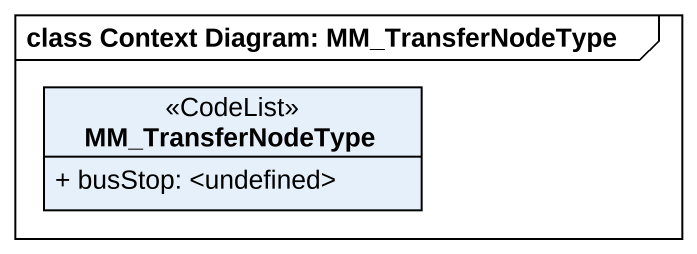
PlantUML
@startuml
mainframe class Context Diagram: MM_TransferNodeType
hide circle
hide empty members
skinparam classAttributeIconSize 0
class MM_TransferNodeType <<CodeList>> {
  + busStop: <undefined>
}
@enduml
